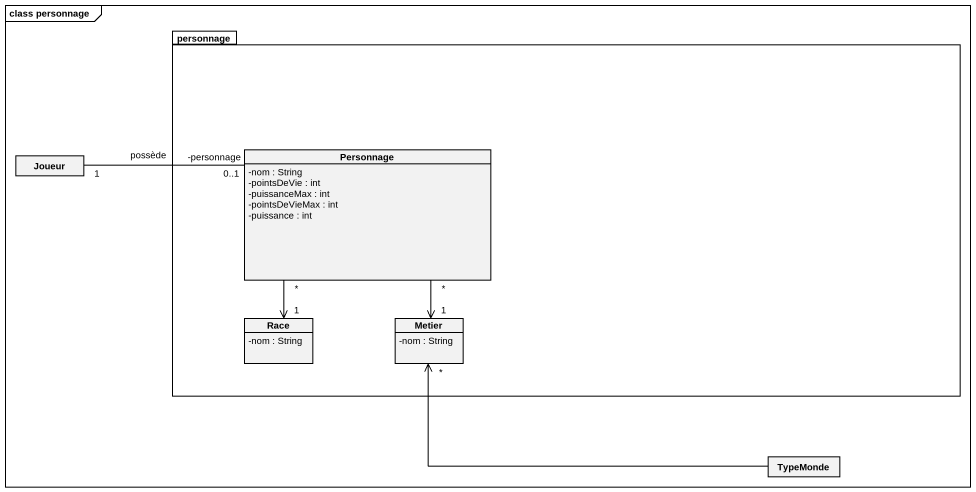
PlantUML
@startuml
mainframe class personnage
hide circle
hide empty members
skinparam classAttributeIconSize 0
package personnage {
  class Personnage {
    -nom : String
    -pointsDeVie : int
    -puissanceMax : int
    -pointsDeVieMax : int
    -puissance : int
  }
  class Race {
    -nom : String
  }
  class Metier {
    -nom : String
  }
}
class Joueur
class TypeMonde
Joueur "1" -right- "0..1\n-personnage" Personnage : possède
Personnage "*" --> "1" Race
Personnage "*" --> "1" Metier
TypeMonde -left-> "*" Metier
@enduml
